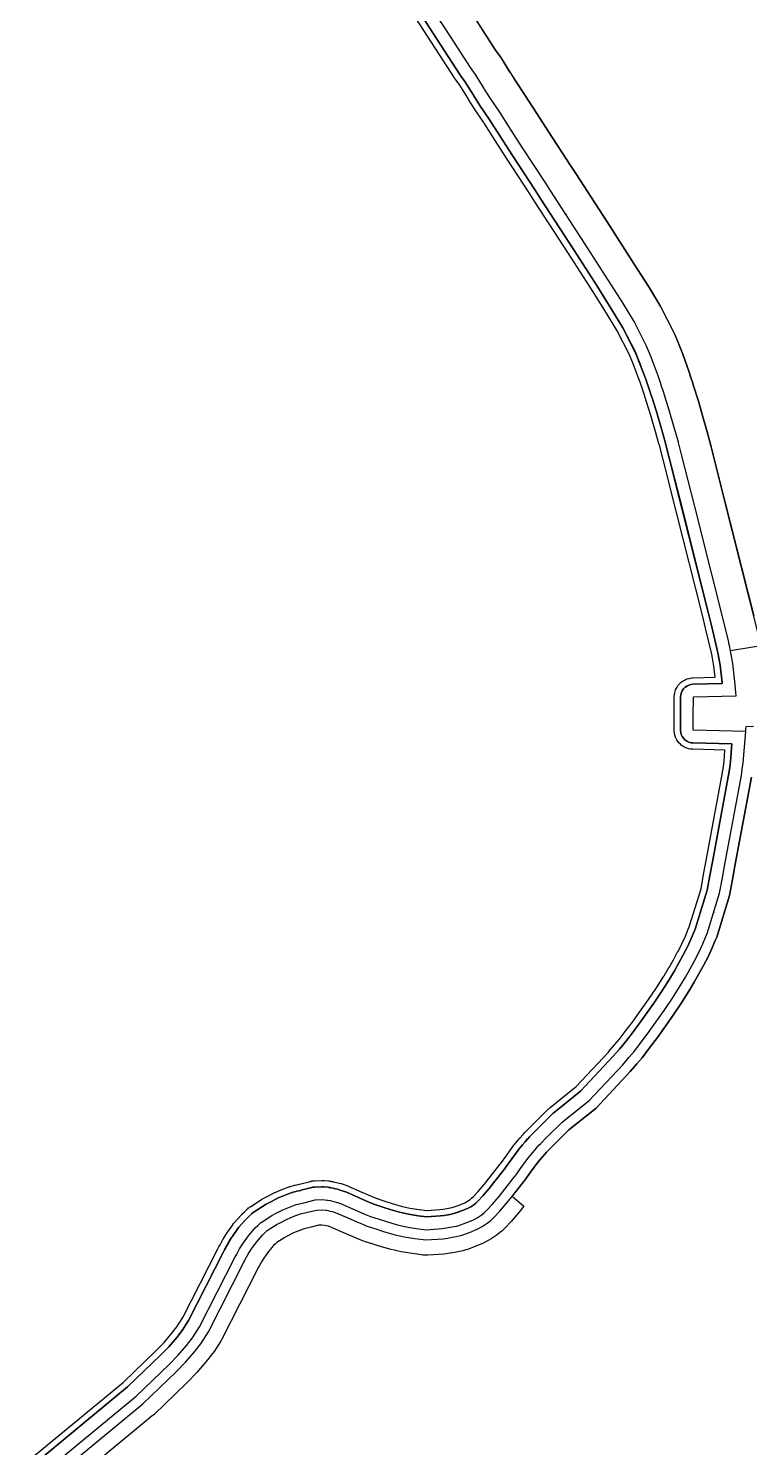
# Model space of a CAD drawing. Header units: inches. Extents: x 87989 to 118156, y 435697 to 451526.
# Drawn here: x 88332 to 88615, y 439285 to 439843 of the extents above; entities that cross this region are included whole.
import ezdxf

# ---------------------------------------------------------------- set-up
doc = ezdxf.new("R2010")
doc.units = ezdxf.units.IN
doc.header["$MEASUREMENT"] = 0
for name, color, linetype, true_color in [('As_waterkering_BWK', 7, 'Continuous', 0x7b8981), ('Beschermingszone_BWK', 7, 'Continuous', 0xcf890d), ('Grens_bebouwingsvrije_zone_BWK', 7, 'Continuous', 0x6789ae), ('Kernzone_BWK', 7, 'Continuous', 0xcb89af), ('Referentiepunten_BWK', 7, 'Continuous', 0x178980)]:
    doc.layers.add(name, color=color, linetype=linetype, true_color=true_color)

msp = doc.modelspace()

# ---------------------------------------------------------------- linework, layer by layer
at = {"layer": 'As_waterkering_BWK'}
for points in [[(88497.9316, 439839.3755), (88484.5444, 439860.0826)], [(88593.3611, 439572.2506), (88593.386, 439580.007), (88610.1474, 439580.5116), (88610.0482, 439581.7412), (88609.7015, 439586.0398), (88608.8883, 439593.1776), (88607.9718, 439598.1738), (88607.5929, 439600.2398), (88607.3821, 439601.183), (88607.1597, 439602.1375), (88593.9013, 439654.8551), (88588.7802, 439675.1876), (88587.2519, 439680.9509), (88585.6186, 439686.6897), (88583.8888, 439692.6582), (88582.0372, 439698.5904), (88581.6111, 439699.9381), (88581.1762, 439701.2795), (88580.3584, 439703.7232), (88579.5111, 439706.1556), (88578.7578, 439708.2387), (88577.9822, 439710.3122), (88576.5178, 439714.0438), (88575.0002, 439717.7176), (88570.0661, 439727.3974), (88565.6534, 439734.7279), (88560.0498, 439743.5837), (88550.6338, 439758.2571), (88537.4196, 439778.6014), (88535.3683, 439781.7527), (88526.2968, 439795.7101), (88521.7898, 439802.6253), (88517.2997, 439809.7031), (88513.74, 439815.0522), (88511.3778, 439818.7352), (88511.1986, 439819.0139), (88507.8043, 439824.4802), (88505.785, 439827.2281), (88497.9316, 439839.3755)], [(88681.9778, 439594.7091), (88679.4642, 439595.8997), (88677.083, 439596.032), (88636.2379, 439600.04), (88629.938, 439601.259), (88626.2889, 439601.1793), (88607.9718, 439598.1738)], [(88519.2972, 439386.6867), (88523.424, 439391.9243), (88523.4717, 439391.9923), (88523.6421, 439392.2272), (88526.1698, 439395.7326), (88527.58, 439397.6971), (88528.8476, 439399.3524), (88530.1565, 439400.9522), (88531.0872, 439402.0458), (88532.0301, 439403.1449), (88532.7332, 439403.92), (88533.4499, 439404.6625), (88535.7484, 439406.961), (88541.8631, 439412.9649), (88552.5037, 439421.5098), (88565.6233, 439435.561), (88568.1741, 439438.4814), (88570.0785, 439440.7785), (88572.9978, 439444.5816), (88576.0089, 439448.5622), (88581.9189, 439456.9085), (88585.1464, 439461.6709), (88588.2234, 439466.5168), (88590.2922, 439469.991), (88592.0785, 439473.1787), (88593.8418, 439476.3703), (88595.5518, 439479.7039), (88597.1214, 439483.0839), (88598.3079, 439485.9626), (88598.7834, 439487.0856), (88603.7107, 439502.9195), (88604.7968, 439509.0005), (88605.9114, 439515.0115), (88612.2415, 439549.1893), (88612.6205, 439551.6763), (88612.8941, 439554.1922), (88613.9589, 439566.4289), (88593.344, 439566.943), (88593.3611, 439572.2506)], [(88613.9589, 439566.4289), (88614.0419, 439567.3823), (88614.1266, 439568.3559), (88617.0698, 439568.5664)], [(88336.9027, 439274.3244), (88374.4576, 439305.3389), (88387.4257, 439317.8125), (88390.9704, 439321.4569), (88394.2972, 439325.3235), (88396.6439, 439328.3072), (88399.3704, 439332.6251), (88413.2174, 439359.8059), (88413.5962, 439360.5344), (88413.9649, 439361.2351), (88415.0771, 439363.2094), (88416.2234, 439365.099), (88418.5605, 439368.432), (88421.2765, 439371.4623), (88422.2669, 439372.4277), (88423.3308, 439373.4569), (88423.4287, 439373.5508), (88423.527, 439373.6293), (88427.8131, 439376.3656), (88429.1752, 439377.0791), (88432.061, 439378.5361), (88434.6648, 439379.6817), (88437.3413, 439380.637), (88437.9481, 439380.8169), (88438.6, 439380.9874), (88440.3201, 439381.3866), (88444.7592, 439382.499), (88447.6378, 439382.6051), (88449.4551, 439382.441), (88449.6846, 439382.4087), (88449.9361, 439382.3696), (88450.7711, 439382.1843), (88451.4891, 439382.0145), (88452.6648, 439381.7545), (88454.7874, 439381.0393), (88460.1338, 439378.6779), (88462.716, 439377.5561), (88465.2672, 439376.4706), (88466.5156, 439375.9893), (88467.8002, 439375.5457), (88470.3056, 439374.7376), (88472.8053, 439373.9397), (88476.6552, 439372.8197), (88480.5155, 439371.9336), (88484.5018, 439371.2615), (88488.4267, 439370.7651), (88494.6547, 439371.1983), (88496.3067, 439371.451), (88497.8623, 439371.721), (88499.4215, 439372.0224), (88500.361, 439372.2317), (88501.2514, 439372.481), (88504.0301, 439373.4703), (88506.7255, 439374.5891), (88508.4406, 439375.4891), (88510.0592, 439376.5527), (88511.1872, 439377.4493), (88512.2742, 439378.4881), (88514.3994, 439380.7276), (88517.0385, 439383.8201), (88519.2972, 439386.6867)]]:
    msp.add_lwpolyline(points, dxfattribs=at)
at = {"layer": 'Beschermingszone_BWK'}
for points in [[(88332.1269, 439280.1073, 0), (88369.463, 439310.9411, 0), (88382.1069, 439323.1019, 0), (88382.1659, 439323.1606, 0), (88385.4344, 439326.5221, 0), (88388.5042, 439330.0898, 0), (88390.5092, 439332.6392, 0), (88392.8444, 439336.3374, 0), (88406.549, 439363.2385, 0), (88406.9506, 439364.0108, 0), (88407.3361, 439364.7432, 0), (88407.4216, 439364.9003, 0), (88408.5525, 439366.9078, 0), (88408.6544, 439367.0821, 0), (88409.8111, 439368.989, 0), (88409.8552, 439369.0591, 0), (88410.0362, 439369.3364, 0), (88410.0826, 439369.405, 0), (88412.4198, 439372.738, 0), (88412.5089, 439372.8574, 0), (88412.8794, 439373.3239, 0), (88412.9754, 439373.4377, 0), (88415.6914, 439376.468, 0), (88415.7487, 439376.5299, 0), (88415.9822, 439376.7733, 0), (88416.0416, 439376.8332, 0), (88417.0422, 439377.8084, 0), (88418.1262, 439378.857, 0), (88418.2339, 439378.9605, 0), (88418.3185, 439379.0381, 0), (88418.6628, 439379.3397, 0), (88418.7506, 439379.4131, 0), (88418.8489, 439379.4916, 0), (88418.954, 439379.5709, 0), (88419.3822, 439379.8772, 0), (88419.4913, 439379.9509, 0), (88423.7774, 439382.6872, 0), (88423.8688, 439382.7428, 0), (88424.239, 439382.9575, 0), (88424.3331, 439383.0093, 0), (88425.745, 439383.7485, 0), (88428.6807, 439385.2311, 0), (88428.7404, 439385.2603, 0), (88428.9802, 439385.3735, 0), (88429.0405, 439385.401, 0), (88431.6442, 439386.5466, 0), (88431.7269, 439386.5812, 0), (88432.0598, 439386.7137, 0), (88432.1436, 439386.7453, 0), (88434.8201, 439387.7006, 0), (88434.8848, 439387.7227, 0), (88435.1444, 439387.8074, 0), (88435.2096, 439387.8277, 0), (88435.8359, 439388.0132, 0), (88436.0309, 439388.0676, 0), (88436.7193, 439388.2477, 0), (88436.8881, 439388.2893, 0), (88438.5291, 439388.6698, 0), (88438.5926, 439388.6851, 0), (88442.9358, 439389.774, 0), (88443.0225, 439389.7941, 0), (88443.3697, 439389.8681, 0), (88443.6273, 439389.9091, 0), (88444.3115, 439389.9817, 0), (88444.4832, 439389.994, 0), (88447.3618, 439390.1, 0), (88447.5203, 439390.1008, 0), (88448.154, 439390.0839, 0), (88448.3122, 439390.0747, 0), (88450.1604, 439389.9074, 0), (88450.4707, 439389.8716, 0), (88450.7838, 439389.8275, 0), (88451.0867, 439389.7808, 0), (88451.1678, 439389.7669, 0), (88451.4825, 439389.7075, 0), (88451.5616, 439389.6913, 0), (88452.4463, 439389.4946, 0), (88453.1614, 439389.3259, 0), (88454.2844, 439389.0776, 0), (88454.4145, 439389.0451, 0), (88454.9314, 439388.9013, 0), (88455.0596, 439388.8619, 0), (88457.1822, 439388.1467, 0), (88457.2891, 439388.108, 0), (88457.7127, 439387.9434, 0), (88457.8176, 439387.8999, 0), (88463.1431, 439385.5476, 0), (88465.6783, 439384.4462, 0), (88468.0456, 439383.4383, 0), (88468.1249, 439383.4062, 0), (88469.0478, 439383.0503, 0), (88469.1312, 439383.0198, 0), (88470.1756, 439382.66, 0), (88472.597, 439381.8789, 0), (88474.9934, 439381.1141, 0), (88478.5433, 439380.0813, 0), (88481.9791, 439379.2927, 0), (88485.5962, 439378.6829, 0), (88488.639, 439378.298, 0), (88493.8262, 439378.6588, 0), (88495.0987, 439378.8534, 0), (88496.4743, 439379.0917, 0), (88496.5439, 439379.1045, 0), (88497.8596, 439379.3588, 0), (88497.9278, 439379.373, 0), (88498.5334, 439379.5084, 0), (88498.9798, 439379.6334, 0), (88501.3328, 439380.4712, 0), (88503.5391, 439381.387, 0), (88504.6298, 439381.9592, 0), (88505.6573, 439382.6345, 0), (88506.2527, 439383.1077, 0), (88506.9601, 439383.7837, 0), (88508.8229, 439385.7468, 0), (88511.2072, 439388.5392, 0), (88511.2693, 439388.6149, 0), (88517.3961, 439396.3913, 0), (88517.456, 439396.4705, 0), (88517.5652, 439396.6227, 0), (88520.0817, 439400.1127, 0), (88521.4985, 439402.0862, 0), (88521.6138, 439402.2417, 0), (88522.9054, 439403.9283, 0), (88523.0304, 439404.0862, 0), (88524.3982, 439405.757, 0), (88525.385, 439406.9177, 0), (88526.3493, 439408.0414, 0), (88526.4634, 439408.1708, 0), (88527.1911, 439408.973, 0), (88527.3238, 439409.1149, 0), (88528.1003, 439409.9188, 0), (88530.4693, 439412.2884, 0), (88536.6084, 439418.3165, 0), (88536.6995, 439418.4015, 0), (88537.0719, 439418.7324, 0), (88537.167, 439418.8128, 0), (88547.3886, 439427.0211, 0), (88560.0287, 439440.5578, 0), (88560.0842, 439440.6193, 0), (88562.4619, 439443.3425, 0), (88564.1856, 439445.4203, 0), (88564.244, 439445.4935, 0), (88567.0324, 439449.1274, 0), (88569.933, 439452.961, 0), (88569.9795, 439453.0244, 0), (88575.7535, 439461.1799, 0), (88578.8545, 439465.7546, 0), (88578.8955, 439465.817, 0), (88581.8156, 439470.4159, 0), (88581.8531, 439470.4769, 0), (88583.7813, 439473.715, 0), (88583.8142, 439473.772, 0), (88585.5247, 439476.8253, 0), (88587.2032, 439479.8623, 0), (88587.2393, 439479.9301, 0), (88588.7899, 439482.9521, 0), (88588.833, 439483.0402, 0), (88590.2499, 439486.0938, 0), (88591.3876, 439488.8538, 0), (88591.7324, 439489.6683, 0), (88596.41, 439504.7, 0), (88597.418, 439510.3435, 0), (88598.537, 439516.3781, 0), (88604.8385, 439550.3984, 0), (88604.8517, 439550.4769, 0), (88605.1819, 439552.6472, 0), (88605.4293, 439554.9228, 0), (88605.7955, 439559.1302, 0), (88593.157, 439559.4453, 0), (88592.9427, 439559.4599, 0), (88592.0893, 439559.5549, 0), (88591.6683, 439559.6389, 0), (88590.8437, 439559.8786, 0), (88590.4433, 439560.0333, 0), (88589.6719, 439560.4105, 0), (88589.3038, 439560.6315, 0), (88588.6084, 439561.1351, 0), (88588.2835, 439561.4158, 0), (88587.6845, 439562.031, 0), (88587.4125, 439562.3632, 0), (88586.9275, 439563.0717, 0), (88586.7164, 439563.4455, 0), (88586.3598, 439564.2267, 0), (88586.2157, 439564.6311, 0), (88585.998, 439565.4617, 0), (88585.9253, 439565.8848, 0), (88585.8649, 439566.5988, 0), (88585.8646, 439567.0166, 0), (88585.9062, 439576.1279, 0), (88585.8748, 439576.5268, 0), (88585.886, 439580.0311, 0), (88585.8958, 439580.2444, 0), (88585.9714, 439581.0941, 0), (88586.0452, 439581.5142, 0), (88586.2641, 439582.3388, 0), (88586.4083, 439582.7403, 0), (88586.7642, 439583.5156, 0), (88586.9745, 439583.8867, 0), (88587.457, 439584.5903, 0), (88587.7274, 439584.9202, 0), (88588.3225, 439585.5315, 0), (88588.645, 439585.8106, 0), (88589.3354, 439586.3119, 0), (88589.7007, 439586.5321, 0), (88590.4662, 439586.9087, 0), (88590.8636, 439587.0637, 0), (88591.682, 439587.3046, 0), (88592.1, 439587.3897, 0), (88592.9474, 439587.4881, 0), (88593.1603, 439587.5036, 0), (88601.956, 439587.7684, 0), (88601.4654, 439592.0753, 0), (88600.593, 439596.8319, 0), (88598.2021, 439607.0057, 0), (88596.914, 439612.1275, 0), (88586.6281, 439653.0246, 0), (88581.5187, 439673.3106, 0), (88580.0289, 439678.9306, 0), (88580.011, 439678.9957, 0), (88578.4101, 439684.6193, 0), (88576.7067, 439690.4967, 0), (88574.8819, 439696.3428, 0), (88574.4683, 439697.6514, 0), (88574.0529, 439698.9328, 0), (88573.2607, 439701.2993, 0), (88572.4431, 439703.6466, 0), (88571.7187, 439705.6496, 0), (88570.9785, 439707.6285, 0), (88569.573, 439711.2112, 0), (88569.5482, 439711.2728, 0), (88568.1825, 439714.5778, 0), (88563.5041, 439723.7558, 0), (88559.2709, 439730.7883, 0), (88553.7249, 439739.5533, 0), (88544.3329, 439754.1892, 0), (88531.1319, 439774.513, 0), (88529.0812, 439777.6633, 0), (88520.0109, 439791.6189, 0), (88515.4816, 439798.5689, 0), (88511.1825, 439805.3656, 0), (88511.0105, 439805.6162, 0), (88510.9398, 439805.7271, 0), (88507.4616, 439810.95, 0), (88505.0666, 439814.6831, 0), (88504.8582, 439815.0081, 0), (88501.5872, 439820.2749, 0), (88499.7413, 439822.7868, 0), (88499.6979, 439822.8478, 0), (88499.5281, 439823.094, 0), (88499.4866, 439823.1561, 0), (88478.2779, 439855.9614, 0)], [(88480.3667, 439857.3351, 0), (88501.586, 439824.5134, 0), (88501.7559, 439824.2672, 0), (88503.6596, 439821.6767, 0), (88506.972, 439816.3428, 0), (88507.1707, 439816.0333, 0), (88509.5544, 439812.3174, 0), (88513.1069, 439806.9785, 0), (88517.5844, 439799.9211, 0), (88522.1062, 439792.9826, 0), (88531.1769, 439779.0265, 0), (88533.2278, 439775.8758, 0), (88546.4332, 439755.5452, 0), (88555.8332, 439740.8968, 0), (88561.3984, 439732.1015, 0), (88565.6915, 439724.9697, 0), (88570.455, 439715.6245, 0), (88571.863, 439712.2171, 0), (88571.8962, 439712.1347, 0), (88573.3131, 439708.523, 0), (88574.0651, 439706.5126, 0), (88574.7991, 439704.4829, 0), (88575.6266, 439702.1073, 0), (88576.4274, 439699.7151, 0), (88576.8492, 439698.4136, 0), (88577.267, 439697.092, 0), (88579.1007, 439691.2172, 0), (88580.8129, 439685.3095, 0), (88582.4185, 439679.6692, 0), (88582.4424, 439679.5822, 0), (88583.9392, 439673.9362, 0), (88589.0525, 439653.6347, 0), (88599.3385, 439612.7372, 0), (88600.6314, 439607.5966, 0), (88603.0409, 439597.3437, 0), (88603.9397, 439592.4427, 0), (88604.7243, 439585.5557, 0), (88604.7408, 439585.3511, 0), (88593.2355, 439585.0047, 0), (88592.3881, 439584.9064, 0), (88591.5697, 439584.6654, 0), (88590.8042, 439584.2889, 0), (88590.1139, 439583.7876, 0), (88589.5188, 439583.1763, 0), (88589.0363, 439582.4728, 0), (88588.6804, 439581.6974, 0), (88588.4615, 439580.8728, 0), (88588.386, 439580.0231, 0), (88588.3748, 439576.5228, 0), (88588.356, 439566.8094, 0), (88588.4164, 439566.0954, 0), (88588.634, 439565.2648, 0), (88588.9906, 439564.4837, 0), (88589.4756, 439563.7752, 0), (88590.0746, 439563.16, 0), (88590.7701, 439562.6564, 0), (88591.5415, 439562.2792, 0), (88592.366, 439562.0396, 0), (88593.2194, 439561.9446, 0), (88608.5166, 439561.5631, 0), (88607.9176, 439554.6793, 0), (88607.6614, 439552.3236, 0), (88607.3106, 439550.0215, 0), (88600.9951, 439515.9226, 0), (88599.8776, 439509.8959, 0), (88598.8436, 439504.1065, 0), (88594.0828, 439488.8075, 0), (88593.6944, 439487.8901, 0), (88592.5404, 439485.0905, 0), (88591.0583, 439481.8987, 0), (88589.4281, 439478.7209, 0), (88587.7093, 439475.6097, 0), (88585.9625, 439472.4927, 0), (88583.964, 439469.1366, 0), (88580.9655, 439464.4142, 0), (88577.8086, 439459.7561, 0), (88571.9738, 439451.5159, 0), (88569.0209, 439447.6121, 0), (88566.1693, 439443.8974, 0), (88564.366, 439441.7221, 0), (88561.9121, 439438.9127, 0), (88549.0936, 439425.184, 0), (88538.7324, 439416.8635, 0), (88538.36, 439416.5326, 0), (88532.2291, 439410.5126, 0), (88529.8834, 439408.1665, 0), (88529.1356, 439407.3924, 0), (88529.0297, 439407.2792, 0), (88528.3266, 439406.5041, 0), (88528.2353, 439406.4006, 0), (88527.2859, 439405.2939, 0), (88526.3177, 439404.1555, 0), (88524.9778, 439402.5185, 0), (88524.8779, 439402.3924, 0), (88523.6103, 439400.7372, 0), (88523.5181, 439400.6128, 0), (88522.1111, 439398.6527, 0), (88519.5909, 439395.1576, 0), (88519.4205, 439394.9228, 0), (88515.99, 439390.5686, 0), (88515.4118, 439389.8347, 0), (88514.048, 439388.1037, 0), (88513.1717, 439386.9914, 0), (88510.6817, 439384.0737, 0), (88508.7314, 439382.0185, 0), (88507.8975, 439381.2216, 0), (88507.1246, 439380.6072, 0), (88505.9, 439379.8025, 0), (88504.6012, 439379.121, 0), (88502.2319, 439378.1376, 0), (88499.737, 439377.2493, 0), (88499.1426, 439377.0828, 0), (88498.4033, 439376.9182, 0), (88497.0071, 439376.6478, 0), (88496.9132, 439376.6306, 0), (88495.5011, 439376.3859, 0), (88494.1024, 439376.172, 0), (88488.5682, 439375.7871, 0), (88485.2314, 439376.2091, 0), (88481.4912, 439376.8397, 0), (88477.9139, 439377.6608, 0), (88474.264, 439378.7227, 0), (88471.8332, 439379.4985, 0), (88469.3838, 439380.2886, 0), (88468.2315, 439380.6865, 0), (88467.1459, 439381.1051, 0), (88464.6909, 439382.1495, 0), (88462.14, 439383.2577, 0), (88456.8076, 439385.613, 0), (88456.384, 439385.7776, 0), (88454.2614, 439386.4928, 0), (88453.7445, 439386.6365, 0), (88452.6042, 439386.8887, 0), (88451.888, 439387.0578, 0), (88451.0193, 439387.2508, 0), (88450.7046, 439387.3102, 0), (88450.4173, 439387.3546, 0), (88450.1519, 439387.3922, 0), (88449.9047, 439387.4207, 0), (88448.0874, 439387.5848, 0), (88447.4538, 439387.6017, 0), (88444.5752, 439387.4957, 0), (88443.891, 439387.4231, 0), (88443.5437, 439387.3491, 0), (88439.1898, 439386.2575, 0), (88439.1046, 439386.237, 0), (88437.4698, 439385.858, 0), (88437.335, 439385.8247, 0), (88436.683, 439385.6542, 0), (88436.5269, 439385.6107, 0), (88435.9201, 439385.4308, 0), (88435.6605, 439385.3461, 0), (88432.984, 439384.3908, 0), (88432.6511, 439384.2583, 0), (88430.0473, 439383.1127, 0), (88429.8076, 439382.9995, 0), (88426.8883, 439381.5253, 0), (88425.4929, 439380.7946, 0), (88425.1227, 439380.58, 0), (88420.8365, 439377.8437, 0), (88420.4083, 439377.5375, 0), (88420.31, 439377.459, 0), (88419.9656, 439377.1574, 0), (88419.8611, 439377.0571, 0), (88418.7837, 439376.0148, 0), (88417.7865, 439375.0429, 0), (88417.5531, 439374.7995, 0), (88414.8371, 439371.7692, 0), (88414.4667, 439371.3027, 0), (88412.1295, 439367.9696, 0), (88411.9485, 439367.6924, 0), (88410.8022, 439365.8028, 0), (88410.7207, 439365.6633, 0), (88409.6085, 439363.689, 0), (88409.5401, 439363.5633, 0), (88409.1659, 439362.8521, 0), (88408.7718, 439362.0943, 0), (88395.0198, 439335.1, 0), (88392.5541, 439331.1952, 0), (88390.4352, 439328.501, 0), (88387.2797, 439324.8337, 0), (88383.8995, 439321.3583, 0), (88371.1279, 439309.0737, 0), (88333.7188, 439278.1797, 0)]]:
    msp.add_polyline3d(points, dxfattribs=at)
at = {"layer": 'Grens_bebouwingsvrije_zone_BWK'}
for points in [[(88618.8229, 439604.9626), (88605.5384, 439657.784), (88600.3985, 439678.1911), (88598.8232, 439684.1315), (88597.1524, 439690.0023), (88595.3804, 439696.1165), (88593.4856, 439702.1866), (88593.0398, 439703.597), (88592.5738, 439705.0343), (88591.7147, 439707.6013), (88590.82, 439710.1699), (88590.0202, 439712.3814), (88589.188, 439714.6064), (88587.6495, 439718.5268), (88585.9085, 439722.7412), (88580.5652, 439733.2238), (88575.8654, 439741.0313), (88570.1699, 439750.0324), (88560.7154, 439764.7659), (88547.4798, 439785.143), (88545.4276, 439788.2957), (88536.3543, 439802.2559), (88531.8833, 439809.1158), (88527.3624, 439816.2422), (88523.7862, 439821.616), (88521.4787, 439825.2137), (88521.343, 439825.4247), (88517.7516, 439831.2085), (88515.6674, 439834.0447), (88508.009, 439845.8906)], [(88336.4086, 439268.7287), (88377.1215, 439302.3511), (88390.2466, 439314.9758), (88393.9229, 439318.7555), (88397.3868, 439322.7814), (88399.9157, 439325.9969), (88402.8509, 439330.6452), (88416.7739, 439357.9752), (88417.1406, 439358.6802), (88417.4781, 439359.3218), (88418.5305, 439361.19), (88419.5745, 439362.911), (88421.6985, 439365.9401), (88424.1651, 439368.6921), (88425.0531, 439369.5576), (88425.9676, 439370.4418), (88429.8211, 439372.9018), (88431.0048, 439373.5219), (88433.7691, 439374.9176), (88436.1444, 439375.9627), (88438.5829, 439376.833), (88439.0228, 439376.9635), (88439.5583, 439377.1035), (88441.2585, 439377.498), (88445.3251, 439378.5172), (88447.5312, 439378.5984), (88448.9901, 439378.4667), (88449.1892, 439378.438), (88449.8776, 439378.2852), (88450.597, 439378.1152), (88451.5913, 439377.8953), (88453.3378, 439377.3068), (88458.5287, 439375.014), (88461.136, 439373.8813), (88463.7643, 439372.7631), (88465.1428, 439372.2316), (88466.5333, 439371.7514), (88469.0835, 439370.9288), (88471.6382, 439370.1134), (88475.6483, 439368.9468), (88479.7348, 439368.0088), (88483.9181, 439367.3035), (88488.3134, 439366.7476), (88495.0966, 439367.2194), (88496.9511, 439367.503), (88498.5841, 439367.7865), (88500.2361, 439368.1059), (88501.3357, 439368.3508), (88502.4629, 439368.6663), (88505.4686, 439369.7366), (88508.4248, 439370.9636), (88510.4731, 439372.0383), (88512.4069, 439373.3091), (88513.8189, 439374.4316), (88515.1084, 439375.6638), (88517.3735, 439378.0508), (88520.1319, 439381.283), (88522.0218, 439383.6815), (88526.6349, 439389.5363), (88526.7281, 439389.6692), (88526.8795, 439389.8779), (88529.4168, 439393.3966), (88530.7933, 439395.3143), (88531.9841, 439396.8692), (88533.2278, 439398.3893), (88534.1283, 439399.4474), (88535.03, 439400.4984), (88535.6543, 439401.1867), (88536.3034, 439401.8592), (88538.5639, 439404.1197), (88544.5232, 439409.971), (88555.2318, 439418.5705), (88568.5922, 439432.8797), (88571.2206, 439435.8889), (88573.2057, 439438.2834), (88576.1794, 439442.1572), (88579.237, 439446.1993), (88585.207, 439454.6305), (88588.4912, 439459.4764), (88591.6309, 439464.4211), (88593.7559, 439467.9897), (88595.5738, 439471.2338), (88597.3727, 439474.4899), (88599.1467, 439477.948), (88600.7862, 439481.4787), (88601.9987, 439484.4205), (88602.544, 439485.7081), (88607.6044, 439501.9699), (88608.7321, 439508.2842), (88609.8444, 439514.2826), (88616.1862, 439548.5236)]]:
    msp.add_lwpolyline(points, dxfattribs=at)
at = {"layer": 'Kernzone_BWK'}
for points in [[(88333.7188, 439278.1797, 0), (88371.1289, 439309.0742, 0), (88383.8984, 439321.3594, 0), (88387.2813, 439324.832, 0), (88390.4336, 439328.5, 0), (88392.5547, 439331.1953, 0), (88395.0195, 439335.1016, 0), (88408.7734, 439362.0937, 0), (88409.1641, 439362.8516, 0), (88409.5391, 439363.5625, 0), (88409.6094, 439363.6875, 0), (88410.7188, 439365.6641, 0), (88410.8008, 439365.8047, 0), (88411.9492, 439367.6914, 0), (88412.1289, 439367.9688, 0), (88414.4648, 439371.3008, 0), (88414.8359, 439371.7695, 0), (88417.5547, 439374.8008, 0), (88417.7852, 439375.043, 0), (88418.7852, 439376.0156, 0), (88419.8594, 439377.0586, 0), (88419.9648, 439377.1562, 0), (88420.3086, 439377.4609, 0), (88420.4102, 439377.5391, 0), (88420.8359, 439377.8438, 0), (88425.1211, 439380.5781, 0), (88425.4922, 439380.793, 0), (88426.8867, 439381.5234, 0), (88429.8086, 439383, 0), (88430.0469, 439383.1133, 0), (88432.6523, 439384.2578, 0), (88432.9844, 439384.3906, 0), (88435.6602, 439385.3477, 0), (88435.9219, 439385.4297, 0), (88436.5273, 439385.6094, 0), (88436.6836, 439385.6523, 0), (88437.3359, 439385.8242, 0), (88437.4688, 439385.8594, 0), (88439.1055, 439386.2383, 0), (88439.1914, 439386.2578, 0), (88443.543, 439387.3477, 0), (88443.8906, 439387.4219, 0), (88444.5742, 439387.4961, 0), (88447.4531, 439387.6016, 0), (88448.0859, 439387.5859, 0), (88449.9063, 439387.4219, 0), (88450.1523, 439387.3906, 0), (88450.418, 439387.3555, 0), (88450.7031, 439387.3086, 0), (88451.0195, 439387.25, 0), (88451.8867, 439387.0586, 0), (88452.6055, 439386.8906, 0), (88453.7461, 439386.6367, 0), (88454.2617, 439386.4922, 0), (88456.3828, 439385.7773, 0), (88456.8086, 439385.6133, 0), (88462.1406, 439383.2578, 0), (88464.6914, 439382.1484, 0), (88467.1445, 439381.1055, 0), (88468.2305, 439380.6875, 0), (88469.3828, 439380.2891, 0), (88471.832, 439379.5, 0), (88474.2656, 439378.7227, 0), (88477.9141, 439377.6602, 0), (88481.4922, 439376.8398, 0), (88485.2305, 439376.2109, 0), (88488.5664, 439375.7852, 0), (88494.1016, 439376.1719, 0), (88495.5, 439376.3867, 0), (88496.9141, 439376.6289, 0), (88497.0078, 439376.6484, 0), (88498.4023, 439376.918, 0), (88499.1445, 439377.082, 0), (88499.7383, 439377.25, 0), (88502.2305, 439378.1367, 0), (88504.6016, 439379.1211, 0), (88505.8984, 439379.8008, 0), (88507.125, 439380.6055, 0), (88507.8984, 439381.2227, 0), (88508.7305, 439382.0195, 0), (88510.6836, 439384.0742, 0), (88513.1719, 439386.9922, 0), (88514.0469, 439388.1055, 0), (88515.4102, 439389.8359, 0), (88515.9883, 439390.5703, 0), (88519.4219, 439394.9219, 0), (88519.5898, 439395.1563, 0), (88522.1094, 439398.6523, 0), (88523.5195, 439400.6133, 0), (88523.6094, 439400.7383, 0), (88524.8789, 439402.3906, 0), (88524.9766, 439402.5195, 0), (88526.3164, 439404.1563, 0), (88527.2852, 439405.293, 0), (88528.2344, 439406.4023, 0), (88528.3281, 439406.5039, 0), (88529.0313, 439407.2773, 0), (88529.1367, 439407.3906, 0), (88529.8828, 439408.168, 0), (88532.2305, 439410.5117, 0), (88538.3594, 439416.5313, 0), (88538.7305, 439416.8633, 0), (88549.0938, 439425.1836, 0), (88561.9102, 439438.9141, 0), (88564.3672, 439441.7227, 0), (88566.168, 439443.8984, 0), (88569.0195, 439447.6133, 0), (88571.9727, 439451.5156, 0), (88577.8086, 439459.7578, 0), (88580.9648, 439464.4141, 0), (88583.9648, 439469.1367, 0), (88585.9609, 439472.4922, 0), (88587.7109, 439475.6094, 0), (88589.4297, 439478.7227, 0), (88591.0586, 439481.8984, 0), (88592.5391, 439485.0898, 0), (88593.6953, 439487.8906, 0), (88594.082, 439488.8086, 0), (88598.8438, 439504.1055, 0), (88599.8789, 439509.8945, 0), (88600.9961, 439515.9219, 0), (88607.3125, 439550.0234, 0), (88607.6602, 439552.3242, 0), (88607.918, 439554.6797, 0), (88608.5156, 439561.5625, 0), (88593.2188, 439561.9453, 0), (88592.3672, 439562.0391, 0), (88591.543, 439562.2773, 0), (88590.7695, 439562.6563, 0), (88590.0742, 439563.1602, 0), (88589.4766, 439563.7734, 0), (88588.9922, 439564.4844, 0), (88588.6328, 439565.2656, 0), (88588.418, 439566.0937, 0), (88588.3555, 439566.8086, 0), (88588.375, 439576.5234, 0), (88588.3867, 439580.0234, 0), (88588.4609, 439580.8711, 0), (88588.6797, 439581.6992, 0), (88589.0352, 439582.4727, 0), (88589.5195, 439583.1758, 0), (88590.1133, 439583.7891, 0), (88590.8047, 439584.2891, 0), (88591.5703, 439584.6641, 0), (88592.3867, 439584.9063, 0), (88593.2344, 439585.0039, 0), (88604.7422, 439585.3516, 0), (88604.7227, 439585.5547, 0), (88603.9414, 439592.4414, 0), (88603.0391, 439597.3438, 0), (88600.6328, 439607.5977, 0), (88599.3398, 439612.7383, 0), (88589.0508, 439653.6328, 0), (88583.9375, 439673.9375, 0), (88582.4414, 439679.582, 0), (88582.418, 439679.668, 0), (88580.8125, 439685.3086, 0), (88579.1016, 439691.2188, 0), (88577.2656, 439697.0938, 0), (88576.8477, 439698.4141, 0), (88576.4258, 439699.7148, 0), (88575.625, 439702.1055, 0), (88574.8008, 439704.4844, 0), (88574.0664, 439706.5117, 0), (88573.3125, 439708.5234, 0), (88571.8945, 439712.1328, 0), (88571.8633, 439712.2188, 0), (88570.4531, 439715.625, 0), (88565.6914, 439724.9688, 0), (88561.3984, 439732.1016, 0), (88555.832, 439740.8984, 0), (88546.4336, 439755.5469, 0), (88533.2266, 439775.875, 0), (88531.1758, 439779.0273, 0), (88522.1055, 439792.9844, 0), (88517.5859, 439799.9219, 0), (88513.1055, 439806.9766, 0), (88509.5547, 439812.3164, 0), (88507.1719, 439816.0352, 0), (88506.9727, 439816.3438, 0), (88503.6602, 439821.6758, 0), (88501.7578, 439824.2656, 0), (88501.5859, 439824.5117, 0), (88480.3672, 439857.3359, 0)], [(88508.082, 439845.7734, 0), (88515.668, 439834.043, 0), (88517.4727, 439831.5859, 0), (88518, 439830.8086, 0), (88521.4297, 439825.2891, 0), (88523.7852, 439821.6172, 0), (88527.3594, 439816.2422, 0), (88531.8828, 439809.1172, 0), (88536.3555, 439802.2578, 0), (88545.4258, 439788.2969, 0), (88547.4805, 439785.1445, 0), (88560.7148, 439764.7656, 0), (88570.168, 439750.0313, 0), (88575.8633, 439741.0313, 0), (88580.3477, 439733.5859, 0), (88580.7578, 439732.8477, 0), (88585.6914, 439723.168, 0), (88586.0898, 439722.3008, 0), (88587.6484, 439718.5273, 0), (88589.1875, 439714.6055, 0), (88590.0195, 439712.3828, 0), (88590.8203, 439710.168, 0), (88591.7148, 439707.6016, 0), (88592.5742, 439705.0352, 0), (88593.0391, 439703.5977, 0), (88593.4844, 439702.1875, 0), (88595.3789, 439696.1172, 0), (88597.1523, 439690.0039, 0), (88598.8242, 439684.1328, 0), (88600.3984, 439678.1914, 0), (88605.5391, 439657.7852, 0), (88617.0938, 439611.832, 0)], [(88616.1875, 439548.5234, 0), (88609.8438, 439514.2813, 0), (88608.7305, 439508.2852, 0), (88607.6055, 439501.9688, 0), (88602.543, 439485.707, 0), (88602, 439484.4219, 0), (88600.7852, 439481.4805, 0), (88599.1484, 439477.9492, 0), (88597.3711, 439474.4883, 0), (88595.5742, 439471.2344, 0), (88593.7578, 439467.9883, 0), (88591.6328, 439464.4219, 0), (88588.4922, 439459.4766, 0), (88585.207, 439454.6289, 0), (88579.2383, 439446.1992, 0), (88576.1797, 439442.1563, 0), (88573.207, 439438.2852, 0), (88571.2188, 439435.8906, 0), (88568.5938, 439432.8789, 0), (88555.2305, 439418.5703, 0), (88544.5234, 439409.9727, 0), (88538.5625, 439404.1211, 0), (88536.3047, 439401.8594, 0), (88535.6563, 439401.1875, 0), (88535.0313, 439400.5, 0), (88534.1289, 439399.4492, 0), (88533.2266, 439398.3906, 0), (88531.9844, 439396.8711, 0), (88530.793, 439395.3125, 0), (88529.418, 439393.3984, 0), (88526.7266, 439389.668, 0), (88526.6367, 439389.5352, 0), (88523.1328, 439385.0898, 0), (88522.4141, 439384.2305, 0), (88522.168, 439384, 0), (88526.7734, 439380.0234, 0), (88524.7695, 439377.4805, 0), (88521.8281, 439374.0391, 0), (88519.3555, 439371.4297, 0), (88518.0977, 439370.2188, 0), (88517.4102, 439369.6211, 0), (88516.2813, 439368.7266, 0), (88515.5508, 439368.1953, 0), (88513.9336, 439367.1328, 0), (88513.0859, 439366.6328, 0), (88511.3711, 439365.7344, 0), (88510.5586, 439365.3516, 0), (88507.625, 439364.1406, 0), (88504.6055, 439363.0586, 0), (88503.9492, 439362.8516, 0), (88502.7969, 439362.5352, 0), (88501.457, 439362.2344, 0), (88499.668, 439361.8867, 0), (88497.918, 439361.582, 0), (88496.168, 439361.3125, 0), (88495.3477, 439361.2227, 0), (88489.1211, 439360.7891, 0), (88488.4258, 439360.7656, 0), (88487.1719, 439360.8438, 0), (88483.043, 439361.3711, 0), (88478.5664, 439362.1289, 0), (88474.1406, 439363.1445, 0), (88469.8867, 439364.375, 0), (88467.25, 439365.2148, 0), (88464.6328, 439366.0625, 0), (88463.0859, 439366.5977, 0), (88461.5117, 439367.2031, 0), (88458.7656, 439368.3711, 0), (88456.1211, 439369.5195, 0), (88451.1641, 439371.707, 0), (88449.9805, 439372.1055, 0), (88449.2578, 439372.2656, 0), (88448.418, 439372.4648, 0), (88447.3711, 439372.5898, 0), (88446.1758, 439372.543, 0), (88442.6641, 439371.6641, 0), (88440.9961, 439371.2773, 0), (88440.5391, 439371.1563, 0), (88438.3633, 439370.3828, 0), (88436.332, 439369.4883, 0), (88433.75, 439368.1875, 0), (88432.832, 439367.707, 0), (88429.7031, 439365.707, 0), (88429.2344, 439365.2539, 0), (88428.4961, 439364.5352, 0), (88426.4063, 439362.2031, 0), (88424.6016, 439359.6289, 0), (88423.7109, 439358.1602, 0), (88422.7461, 439356.4531, 0), (88422.457, 439355.8984, 0), (88422.1094, 439355.2305, 0), (88408.2813, 439328.0859, 0), (88407.8242, 439327.2852, 0), (88405.0977, 439322.9688, 0), (88404.5039, 439322.125, 0), (88402.0156, 439318.9727, 0), (88398.3438, 439314.7109, 0), (88394.4766, 439310.7227, 0), (88381.3906, 439298.1328, 0), (88380.8242, 439297.6289, 0), (88347.0273, 439269.7148, 0)]]:
    msp.add_polyline3d(points, dxfattribs=at)
at = {"layer": 'Referentiepunten_BWK'}
for p in [(88543.3742, 439769.4338), (88587.3937, 439680.4163), (88601.4048, 439495.5096), (88544.3665, 439414.9753), (88463.7083, 439377.1339), (88394.2444, 439325.2622)]:
    msp.add_point(p, dxfattribs=at)

doc.saveas('drawing.dxf')
